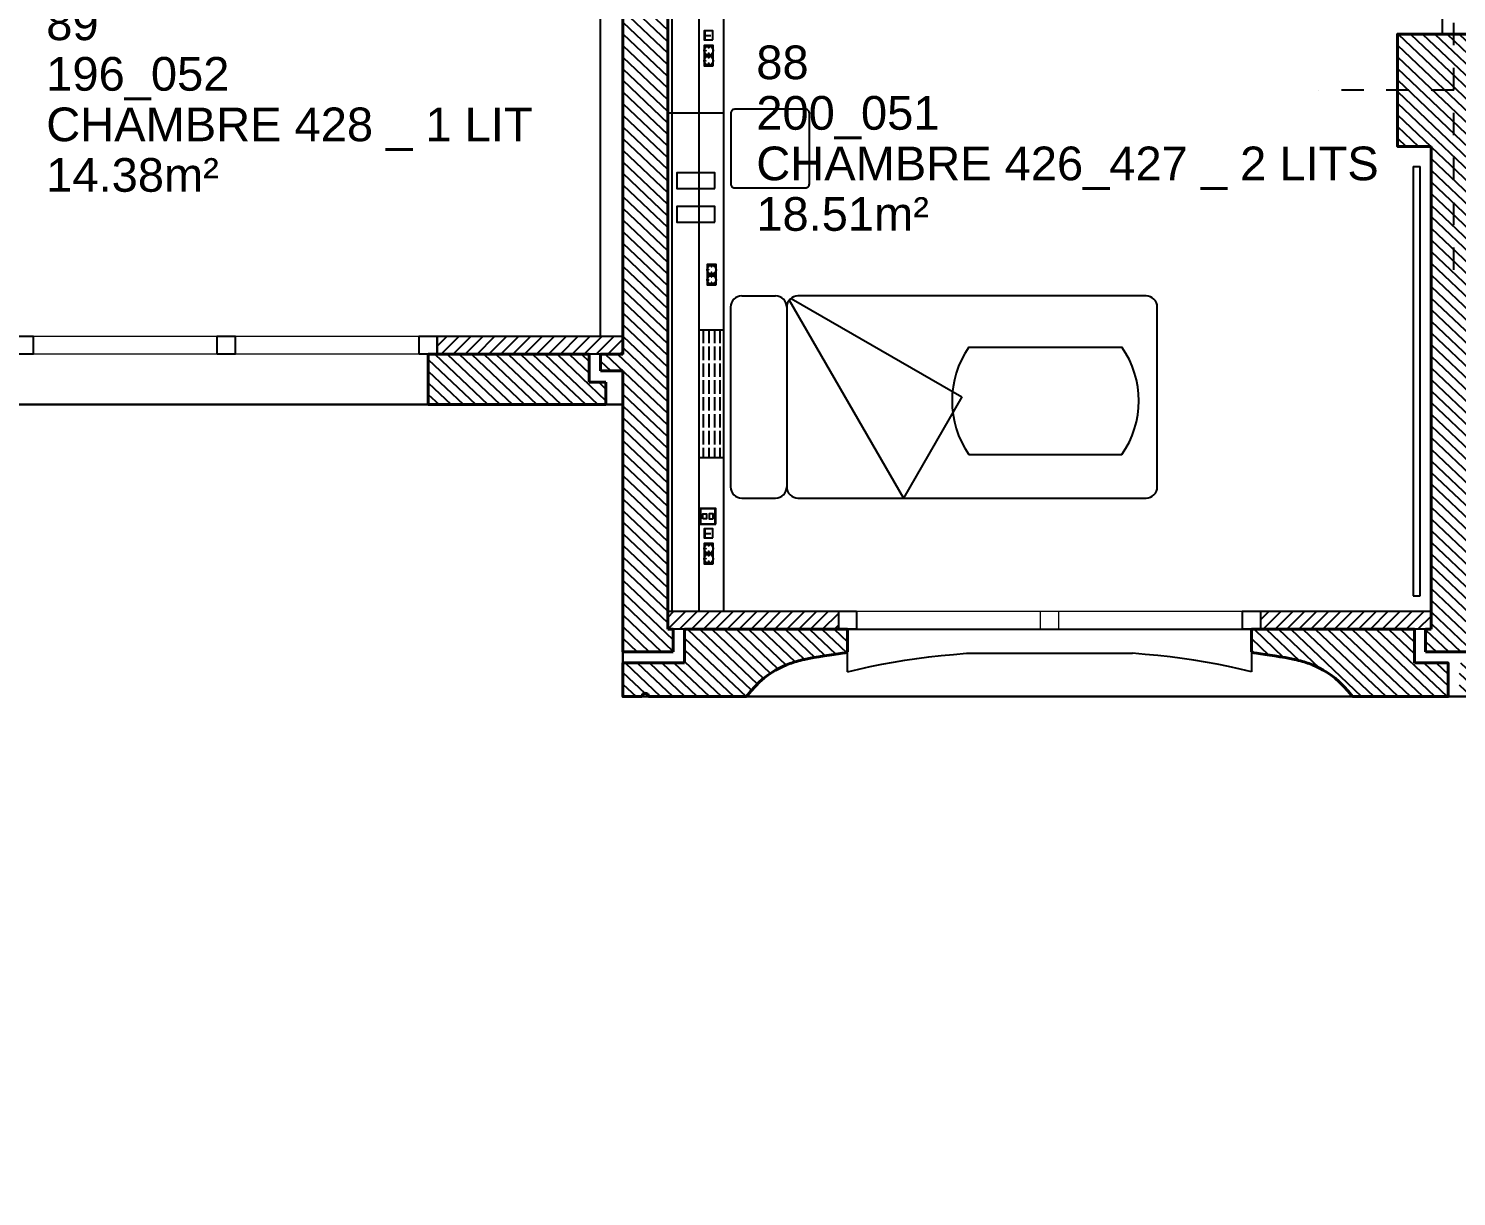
# Model space of a CAD drawing. Header units: metres. Extents: x -8 to 211, y -5 to 116.
# Drawn here: x 195.47 to 201.83, y 45.27 to 50.47 of the extents above; entities that cross this region are included whole.
import ezdxf

# ---------------------------------------------------------------- set-up
doc = ezdxf.new("R2010")
doc.units = ezdxf.units.M
doc.header["$LTSCALE"] = 0.6
doc.header["$MEASUREMENT"] = 0
doc.linetypes.add('CACHÉ', pattern=[0.25, 0.125, -0.125])
doc.linetypes.add('CONTINU', pattern=[0])
doc.layers.get('0').update_dxf_attribs({"linetype": 'CONTINUOUS'})
for name, color, linetype in [('001axes', 1, 'CONTINUOUS'), ('009 main courante', 181, 'CONTINUOUS'), ('400 Lits', 150, 'CONTINUOUS'), ('A_EQMP', 142, 'CONTINUOUS'), ('A_Etiqu_Local', 8, 'CONTINUOUS'), ('A_Etiqu_Local_ancien', 8, 'CONTINUOUS'), ('A_HACH_CLOIS', 7, 'CONTINU'), ('A_HACH_STRUC', 7, 'CONTINUOUS'), ('A_MUR_CLOIS', 8, 'CONTINU'), ('A_MURS_ALÈG', 7, 'CONTINU')]:
    doc.layers.add(name, color=color, linetype=linetype)
for name, color, linetype, lineweight in [('A_CHASS', 4, 'CONTINU', 0), ('A_MURS_STRU', 7, 'CONTINU', 40), ('CONTOUR', 54, 'CONTINUOUS', 30)]:
    doc.layers.add(name, color=color, linetype=linetype, lineweight=lineweight)
doc.styles.add('Attribut', font='arial.ttf')

# ---------------------------------------------------------------- blocks, each defined once
blk = doc.blocks.new('A_Etiqu_Local')
at = {"style": 'Attribut', "flags": 1}
for tag, p in [('CODE_HOPITAL', (-0.4463, 1.632)), ('CODE_SITE', (-0.4463, 1.407)), ('CODE_BATIMENT', (-0.4463, 1.182)), ('CODE_SECTEUR', (-0.4463, 0.957)), ('CODE_ETAGE', (-0.4463, 0.732)), ('NOM_NORMALISE', (-0.4463, -0.843)), ('SECTEUR_ACTIVITE', (-0.4463, -1.068)), ('SOUS_SECTEUR_ACTIVITE', (-0.4463, -1.293)), ('VOLUME', (-0.4463, -1.518)), ('SERVICE', (-0.4463, -1.743)), ('CODE_UG', (-0.4463, -1.968)), ('CODE_UA', (-0.4463, -2.193)), ('CODE_POLE', (-0.4463, -2.418)), ('OCCUPANT_EXTERNE', (-0.4463, -2.643)), ('DISPONIBILITE', (-0.4463, -2.868)), ('ACCES_HANDICAPES', (-0.4463, -3.093)), ('NATURE_SOL', (-0.4463, -3.318)), ('RISQUE_LABORATOIRE', (-0.4463, -3.543)), ('AMIANTE', (-0.4463, -3.768))]:
    blk.add_attdef(tag, p, '', height=0.15, dxfattribs=at)
at = {"layer": 'A_Etiqu_Local', "style": 'Attribut'}
for tag, p in [('CODE_PIECE', (-0.4463, 0.282)), ('NOM_USAGE', (-0.4463, 0.057)), ('SURFACE', (-0.4463, -0.168))]:
    blk.add_attdef(tag, p, '', height=0.15, dxfattribs=at)
at = {"layer": 'A_Etiqu_Local_ancien', "style": 'Attribut'}
blk.add_attdef('CODE_PIECE_ANCIEN', (-0.4463, 0.507), '', height=0.15, dxfattribs=at)

msp = doc.modelspace()

# ---------------------------------------------------------------- hatches: boundary and pattern name
at = {"layer": 'A_EQMP'}
h = msp.add_hatch(dxfattribs=at)
h.set_pattern_fill('ACAD_ISO02W100', color=8, scale=0.005, angle=450, style=0)
h.set_pattern_definition([(90, (198.900428, 45.469688), (-0.025, -2e-18), [0.06, -0.015])])
h.paths.add_polyline_path([(198.4562, 49.1292), (198.4562, 48.5592), (198.5662, 48.5592), (198.5662, 49.1292)])
at = {"layer": 'A_HACH_CLOIS'}
h = msp.add_hatch(dxfattribs=at)
h.set_pattern_fill('ANSI31', color=8, scale=0.3, style=0)
h.set_pattern_definition([(45, (191.049876, 49.021403), (-0.0265165, 0.0265165), [])])
h.paths.add_polyline_path([(191.9098, 49.1014), (191.0499, 49.1014), (191.0499, 49.0214), (191.9098, 49.0214)])
h.paths.add_polyline_path([(194.5, 49.1014), (193.7898, 49.1014), (193.7898, 49.0214), (194.5, 49.0214)])
h.paths.add_polyline_path([(195.4099, 49.1014), (194.7001, 49.1014), (194.7001, 49.0214), (195.4099, 49.0214)])
h.paths.add_polyline_path([(198.1162, 49.1014), (197.2899, 49.1014), (197.2899, 49.0214), (198.1162, 49.0214)])
h = msp.add_hatch(dxfattribs=at)
h.set_pattern_fill('ANSI31', color=8, scale=0.3, style=0)
h.set_pattern_definition([(45, (198.316256, 47.796387), (-0.0265165, 0.0265165), [])])
h.paths.add_polyline_path([(199.0763, 47.8764), (198.3163, 47.8764), (198.3163, 47.7964), (199.0763, 47.7964)])
h.paths.add_polyline_path([(201.7162, 47.8764), (200.9562, 47.8764), (200.9562, 47.7964), (201.7162, 47.7964)])
h.paths.add_polyline_path([(202.6759, 47.8764), (201.9162, 47.8764), (201.9162, 47.7964), (201.9411, 47.7964), (202.6759, 47.7964)])
h.paths.add_polyline_path([(205.3659, 47.8764), (204.5559, 47.8764), (204.5559, 47.7964), (205.241, 47.7964), (205.3659, 47.7964)])
at = {"layer": 'A_HACH_STRUC', "linetype": 'Continuous'}
h = msp.add_hatch(dxfattribs=at)
h.set_pattern_fill('ANSI31', color=8, scale=0.3, angle=-88.5553, style=0)
h.set_pattern_definition([(316.4447, (198.016245, 47.69638), (0.02583954, 0.0271766), [])])
h.paths.add_polyline_path([(198.3162, 53.9339), (198.1162, 53.9339), (198.1162, 49.0214), (198.0162, 49.0214), (198.0162, 48.9464), (198.1162, 48.9464), (198.1162, 47.6964), (198.1913, 47.6964), (198.3163, 47.6964), (198.3411, 47.6964), (198.3411, 47.7964), (198.3162, 47.7964)])
h = msp.add_hatch(dxfattribs=at)
h.set_pattern_fill('ANSI31', color=8, scale=0.3, angle=-88.5553, style=0)
h.set_pattern_definition([(316.4447, (200.916247, 47.496376), (0.02583954, 0.0271766), [])])
h.paths.add_polyline_path([(202.0662, 50.4462), (201.5662, 50.4462), (201.5662, 49.9462), (201.7163, 49.9462), (201.7163, 47.7964), (201.6914, 47.7964), (201.6914, 47.6964), (201.9411, 47.6964), (201.9411, 47.7964), (201.9159, 47.7964), (201.9159, 47.8764), (201.9162, 49.9462), (202.0662, 49.9462)])
h.paths.add_polyline_path([(201.7912, 47.6464), (201.6414, 47.6464), (201.6414, 47.7964), (200.9562, 47.7964), (200.9162, 47.7964), (200.9162, 47.6936), (200.9262, 47.6917), (200.94, 47.6895), (200.957, 47.6869), (200.9764, 47.6841), (200.9976, 47.6809), (201.02, 47.6776), (201.0428, 47.674), (201.0655, 47.6702), (201.0873, 47.6662), (201.1075, 47.6621), (201.1169, 47.66), (201.1258, 47.6579), (201.1343, 47.6557), (201.1424, 47.6534), (201.1503, 47.651), (201.158, 47.6485), (201.1655, 47.646), (201.1729, 47.6432), (201.1804, 47.6404), (201.1879, 47.6374), (201.2033, 47.6308), (201.2192, 47.6233), (201.2357, 47.6145), (201.2527, 47.6043), (201.2702, 47.5923), (201.2883, 47.5782), (201.3069, 47.5619), (201.3261, 47.543), (201.3459, 47.5212), (201.3662, 47.4964), (201.7912, 47.4964)])
h.paths.add_polyline_path([(202.4518, 47.6404), (202.4592, 47.6432), (202.4667, 47.646), (202.4742, 47.6485), (202.4818, 47.651), (202.4897, 47.6534), (202.4979, 47.6557), (202.5064, 47.6579), (202.5153, 47.66), (202.5246, 47.6621), (202.5449, 47.6662), (202.5667, 47.6702), (202.5893, 47.674), (202.6122, 47.6776), (202.6345, 47.6809), (202.6558, 47.6841), (202.6752, 47.6869), (202.6921, 47.6895), (202.706, 47.6917), (202.7159, 47.6936), (202.7159, 47.7964), (201.9908, 47.7964), (201.9908, 47.6464), (201.8409, 47.6464), (201.8409, 47.4964), (202.2659, 47.4964), (202.2863, 47.5212), (202.306, 47.543), (202.3252, 47.5619), (202.3439, 47.5782), (202.362, 47.5923), (202.3795, 47.6043), (202.3965, 47.6145), (202.4129, 47.6233), (202.4289, 47.6308), (202.4443, 47.6374)])
h = msp.add_hatch(dxfattribs=at)
h.set_pattern_fill('ANSI31', color=8, scale=0.3, angle=-88.5553, style=0)
h.set_pattern_definition([(316.4447, (197.250147, 47.496377), (0.02583954, 0.0271766), [])])
h.paths.add_polyline_path([(197.9661, 49.0214), (197.2899, 49.0214), (197.2501, 49.0214), (197.2501, 48.7964), (198.0412, 48.7964), (198.0412, 48.8964), (197.9661, 48.8964)])
h.paths.add_polyline_path([(199.1163, 47.7964), (198.3911, 47.7964), (198.3911, 47.6464), (198.1163, 47.6464), (198.1163, 47.4964), (198.2013, 47.4964, -1), (198.2313, 47.4964), (198.6663, 47.4964), (198.6866, 47.5212), (198.7064, 47.543), (198.7256, 47.5619), (198.7442, 47.5782), (198.7623, 47.5923), (198.7798, 47.6043), (198.7968, 47.6145), (198.8133, 47.6233), (198.8292, 47.6308), (198.8446, 47.6374), (198.8521, 47.6404), (198.8596, 47.6432), (198.867, 47.646), (198.8745, 47.6485), (198.8822, 47.651), (198.8901, 47.6534), (198.8982, 47.6557), (198.9067, 47.6579), (198.9156, 47.66), (198.925, 47.6621), (198.9452, 47.6662), (198.967, 47.6702), (198.9897, 47.674), (199.0125, 47.6776), (199.0349, 47.6809), (199.0561, 47.6841), (199.0755, 47.6869), (199.0925, 47.6895), (199.1063, 47.6917), (199.1163, 47.6936)])

# ---------------------------------------------------------------- linework, layer by layer
at = {"layer": '001axes', "color": 8, "linetype": 'CACHÉ'}
for p, q in [((201.8162, 51.2962), (201.8162, 49.3962)), ((202.4163, 50.1962), (201.2162, 50.1962))]:
    msp.add_line(p, q, dxfattribs=at)
at = {"layer": '009 main courante', "color": 8, "linetype": 'Continuous'}
for p, q in [((201.6363, 49.8562), (201.6363, 47.9455)), ((201.6663, 47.9455), (201.6663, 49.8562)), ((201.6363, 47.9455), (201.6663, 47.9455))]:
    msp.add_line(p, q, dxfattribs=at)
at = {"layer": '009 main courante', "color": 8}
msp.add_line((201.6363, 49.8562), (201.6663, 49.8562), dxfattribs=at)
at = {"layer": '400 Lits', "color": 8, "linetype": 'Continuous'}
for p, q in [((198.6463, 49.2805), (198.7963, 49.2805)), ((200.4463, 49.2805), (198.896, 49.2805)), ((198.5963, 49.2305), (198.5963, 48.4305)), ((198.8463, 49.2305), (198.8463, 48.4305)), ((198.8463, 49.2305), (198.8463, 48.4305)), ((198.8463, 49.2305), (198.8463, 48.4305)), ((198.8572, 49.2616), (199.3659, 48.3805)), ((198.8652, 49.2696), (199.6257, 48.8305)), ((200.4963, 48.4305), (200.4963, 49.2305)), ((199.6574, 49.052), (200.339, 49.052)), ((199.6257, 48.8305), (199.3659, 48.3805)), ((199.6574, 48.5749), (200.339, 48.5749)), ((198.6463, 48.3805), (198.7963, 48.3805)), ((198.896, 48.3805), (200.4463, 48.3805))]:
    msp.add_line(p, q, dxfattribs=at)
for centre, radius, start, end in [((198.6463, 49.2305), 0.05, 89.99948, 179.99937), ((198.7963, 49.2305), 0.05, 0.00063, 90.00052), ((198.8963, 49.2305), 0.05, 89.99948, 179.99937), ((200.4463, 49.2305), 0.05, 0.00168, 90.00176), ((199.9982, 48.8134), 0.416, 145.00746, 214.99223), ((199.9982, 48.8134), 0.416, 325.00807, 34.99209), ((198.6463, 48.4305), 0.05, 180.00168, 270.00176), ((198.7963, 48.4305), 0.05, 269.99824, 359.99832), ((198.8963, 48.4305), 0.05, 180.00168, 270.00176), ((200.4463, 48.4305), 0.05, 269.99938, 359.99947)]:
    msp.add_arc(centre, radius, start, end, dxfattribs=at)
at = {"layer": 'A_CHASS', "color": 8, "linetype": 'Continuous'}
for p, q in [((195.4899, 49.1014), (197.2099, 49.1014)), ((197.2099, 49.0214), (195.4899, 49.0214)), ((199.1562, 47.8764), (200.8763, 47.8764)), ((200.8763, 47.7964), (199.1562, 47.7964))]:
    msp.add_line(p, q, dxfattribs=at)
for points in [[(199.9763, 47.7964), (199.9763, 47.8764)], [(200.0562, 47.8764), (200.0562, 47.7964)]]:
    msp.add_lwpolyline(points, dxfattribs=at)
at = {"layer": 'A_EQMP', "color": 8, "linetype": 'Continuous'}
msp.add_line((198.0163, 49.1014), (198.0163, 52.3409), dxfattribs=at)
at = {"layer": 'A_EQMP', "color": 8}
for p, q in [((198.3362, 47.8764), (198.3362, 52.3107)), ((198.4562, 47.8764), (198.4562, 52.3107)), ((198.5662, 47.8764), (198.5662, 52.3107)), ((198.4835, 50.4241), (198.4835, 50.4574)), ((198.4786, 50.3501), (198.5186, 50.3501)), ((198.4912, 49.3747), (198.5312, 49.3747)), ((198.4835, 48.2069), (198.4835, 48.2403)), ((198.4786, 48.1329), (198.5186, 48.1329))]:
    msp.add_line(p, q, dxfattribs=at)
for points in [[(198.3162, 52.3107), (198.3162, 47.8764), (198.5662, 47.8764)], [(198.4835, 50.4401), (198.5083, 50.4401)], [(198.5662, 50.0936), (198.3162, 50.0936)], [(198.4562, 49.1292), (198.5662, 49.1292)], [(198.5662, 48.5592), (198.4562, 48.5592)], [(198.4835, 48.2229), (198.5083, 48.2229)]]:
    msp.add_lwpolyline(points, dxfattribs=at)
for points in [[(198.5178, 50.4203), (198.5178, 50.4603), (198.4778, 50.4603), (198.4778, 50.4203)], [(198.5186, 50.3051), (198.5186, 50.3951), (198.4786, 50.3951), (198.4786, 50.3051)], [(198.5262, 49.7587), (198.5262, 49.8287), (198.3562, 49.8287), (198.3562, 49.7587)], [(198.5262, 49.6087), (198.5262, 49.6787), (198.3562, 49.6787), (198.3562, 49.6087)], [(198.5312, 49.3297), (198.5312, 49.4197), (198.4912, 49.4197), (198.4912, 49.3297)], [(198.5301, 48.2642), (198.5301, 48.3342), (198.4601, 48.3342), (198.4601, 48.2642)], [(198.5281, 48.2662), (198.5281, 48.3322), (198.4621, 48.3322), (198.4621, 48.2662)], [(198.4723, 48.2879), (198.4723, 48.3106), (198.4896, 48.3106), (198.4896, 48.2879)], [(198.518, 48.2879), (198.518, 48.3106), (198.5007, 48.3106), (198.5007, 48.2879)], [(198.5178, 48.2031), (198.5178, 48.2431), (198.4778, 48.2431), (198.4778, 48.2031)], [(198.5186, 48.0879), (198.5186, 48.1779), (198.4786, 48.1779), (198.4786, 48.0879)]]:
    msp.add_lwpolyline(points, close=True, dxfattribs=at)
msp.add_lwpolyline([(198.947, 49.7792), (198.947, 50.0939, 0.414214), (198.9293, 50.1115), (198.6146, 50.1115, 0.414214), (198.597, 50.0939), (198.597, 49.7792, 0.414214), (198.6146, 49.7615), (198.9293, 49.7615, 0.414214)], format="xyb", close=True, dxfattribs=at)
for centre, radius in [((198.4986, 50.3726), 0.02), ((198.4851, 50.3723), 0.000725), ((198.4986, 50.386), 0.000725), ((198.4986, 50.3608), 0.000725), ((198.4986, 50.3276), 0.02), ((198.4851, 50.3273), 0.000725), ((198.4986, 50.341), 0.000725), ((198.4986, 50.3158), 0.000725), ((198.5112, 49.3972), 0.02), ((198.5112, 49.4106), 0.000725), ((198.5112, 49.3522), 0.02), ((198.4977, 49.3969), 0.000725), ((198.4977, 49.3519), 0.000725), ((198.5112, 49.3854), 0.000725), ((198.5112, 49.3656), 0.000725), ((198.5112, 49.3404), 0.000725), ((198.4986, 48.1554), 0.02), ((198.4851, 48.1552), 0.000725), ((198.4986, 48.1688), 0.000725), ((198.4986, 48.1437), 0.000725), ((198.4986, 48.1104), 0.02), ((198.4851, 48.1102), 0.000725), ((198.4986, 48.1238), 0.000725), ((198.4986, 48.0987), 0.000725)]:
    msp.add_circle(centre, radius, dxfattribs=at)
at = {"layer": 'A_MUR_CLOIS', "color": 8, "linetype": 'Continuous'}
for p, q in [((201.7661, 50.4462), (201.7663, 54.0209)), ((199.1562, 47.7964), (198.3163, 47.7964)), ((201.7162, 47.7964), (200.8763, 47.7964))]:
    msp.add_line(p, q, dxfattribs=at)
for points in [[(195.4099, 49.0214), (195.4099, 49.1014), (195.4899, 49.1014), (195.4899, 49.0214)], [(196.3099, 49.0214), (196.3099, 49.1014), (196.3899, 49.1014), (196.3899, 49.0214)], [(197.2099, 49.0214), (197.2099, 49.1014), (197.2899, 49.1014), (197.2899, 49.0214)], [(197.2899, 49.0214), (197.2899, 49.1014), (198.1162, 49.1014), (198.1162, 49.0214)]]:
    msp.add_lwpolyline(points, close=True, dxfattribs=at)
for points in [[(198.3163, 47.7964), (198.3163, 47.8764), (199.1562, 47.8764)], [(199.0763, 47.8764), (199.0763, 47.7964)], [(199.1562, 47.8764), (199.1562, 47.7964)], [(200.8763, 47.7964), (200.8763, 47.8764), (201.7162, 47.8764)], [(200.9562, 47.8764), (200.9562, 47.7964)], [(201.7162, 47.8764), (201.7162, 47.7964)]]:
    msp.add_lwpolyline(points, dxfattribs=at)
at = {"layer": 'A_MURS_ALÈG', "color": 8, "ltscale": 200}
for p, q in [((195.4498, 48.7964), (197.2501, 48.7964)), ((199.1163, 47.6064), (199.1163, 47.7964)), ((199.1163, 47.7964), (200.9162, 47.7964)), ((200.9162, 47.7964), (200.9162, 47.6064)), ((199.6468, 47.6898), (200.3857, 47.6898)), ((200.4431, 47.6847), (200.3857, 47.6898)), ((200.4991, 47.6792), (200.4431, 47.6847)), ((200.5537, 47.6729), (200.4991, 47.6792)), ((200.6072, 47.666), (200.5537, 47.6729)), ((200.6597, 47.6584), (200.6072, 47.666)), ((200.7116, 47.6499), (200.6597, 47.6584)), ((200.763, 47.6405), (200.7116, 47.6499)), ((200.8141, 47.6302), (200.763, 47.6405)), ((200.8651, 47.6188), (200.8141, 47.6302)), ((200.9162, 47.6064), (200.8651, 47.6188)), ((198.6663, 47.4964), (201.3662, 47.4964))]:
    msp.add_line(p, q, dxfattribs=at)
msp.add_lwpolyline([(199.1163, 47.6064), (199.1674, 47.6188), (199.2184, 47.6302), (199.2695, 47.6405), (199.3209, 47.6499), (199.3728, 47.6584), (199.4253, 47.666), (199.4788, 47.6729), (199.5334, 47.6792), (199.5894, 47.6847), (199.6468, 47.6898)], dxfattribs=at)
at = {"layer": 'A_MURS_STRU', "color": 8, "linetype": 'Continuous'}
for p, q in [((198.1162, 53.9339), (198.1162, 49.0214)), ((198.3162, 47.7964), (198.3162, 53.9339)), ((201.7163, 49.9462), (201.7163, 47.7964)), ((197.9661, 49.0214), (197.2501, 49.0214)), ((197.2501, 48.7964), (197.2501, 49.0214)), ((197.9661, 48.8964), (197.9661, 49.0214)), ((198.0162, 49.0214), (198.1162, 49.0214)), ((198.0162, 48.9464), (198.0162, 49.0214)), ((198.1162, 48.9464), (198.0162, 48.9464)), ((198.1162, 47.6964), (198.1162, 48.9464)), ((198.0412, 48.8964), (197.9661, 48.8964)), ((198.0412, 48.7964), (198.0412, 48.8964)), ((198.0412, 48.7964), (197.2501, 48.7964)), ((198.3163, 47.7964), (198.3411, 47.7964)), ((198.3411, 47.6964), (198.3411, 47.7964)), ((198.3911, 47.6464), (198.3911, 47.7964)), ((199.1163, 47.7964), (198.3911, 47.7964)), ((199.1163, 47.6964), (199.1163, 47.7964)), ((200.9162, 47.7964), (201.6414, 47.7964)), ((200.9162, 47.6964), (200.9162, 47.7964)), ((201.6414, 47.6464), (201.6414, 47.7964)), ((201.6914, 47.7964), (201.6914, 47.6964)), ((201.7164, 47.7964), (201.6914, 47.7964)), ((198.1163, 47.6964), (198.3411, 47.6964)), ((201.6914, 47.6964), (201.9411, 47.6964))]:
    msp.add_line(p, q, dxfattribs=at)
for points in [[(201.7164, 49.9462), (201.5662, 49.9462), (201.5662, 50.4462), (202.0662, 50.4462), (202.0662, 49.9462), (201.9164, 49.9462)], [(198.6663, 47.4964), (198.6866, 47.5212), (198.7064, 47.543), (198.7256, 47.5619), (198.7442, 47.5782), (198.7623, 47.5923), (198.7798, 47.6043), (198.7968, 47.6145), (198.8133, 47.6233), (198.8292, 47.6308), (198.8446, 47.6374), (198.8521, 47.6404), (198.8596, 47.6432), (198.867, 47.646), (198.8745, 47.6485), (198.8822, 47.651), (198.8901, 47.6534), (198.8982, 47.6557), (198.9067, 47.6579), (198.9156, 47.66), (198.925, 47.6621), (198.9452, 47.6662), (198.967, 47.6702), (198.9897, 47.674), (199.0125, 47.6776), (199.0349, 47.6809), (199.0561, 47.6841), (199.0755, 47.6869), (199.0925, 47.6895), (199.1063, 47.6917), (199.1163, 47.6936)], [(201.3662, 47.4964), (201.3459, 47.5212), (201.3261, 47.543), (201.3069, 47.5619), (201.2883, 47.5782), (201.2702, 47.5923), (201.2527, 47.6043), (201.2357, 47.6145), (201.2192, 47.6233), (201.2033, 47.6308), (201.1879, 47.6374), (201.1879, 47.6374), (201.1804, 47.6404), (201.1729, 47.6432), (201.1655, 47.646), (201.158, 47.6485), (201.1503, 47.651), (201.1424, 47.6534), (201.1343, 47.6557), (201.1258, 47.6579), (201.1169, 47.66), (201.1075, 47.6621), (201.1075, 47.6621), (201.0873, 47.6662), (201.0655, 47.6702), (201.0428, 47.674), (201.02, 47.6776), (200.9976, 47.6809), (200.9764, 47.6841), (200.957, 47.6869), (200.94, 47.6895), (200.9262, 47.6917), (200.9162, 47.6936)], [(198.3911, 47.6464), (198.1163, 47.6464), (198.1163, 47.4964), (198.2013, 47.4964)], [(201.6414, 47.6464), (201.7912, 47.6464), (201.7912, 47.4964), (201.3662, 47.4964)], [(198.2313, 47.4964), (198.6663, 47.4964)]]:
    msp.add_lwpolyline(points, dxfattribs=at)
msp.add_arc((198.2163, 47.4964), 0.015, 359.99999, 180.00002, dxfattribs=at)
at = {"layer": 'CONTOUR', "color": 8}
for points in [[(208.3655, 54.6709), (209.1159, 54.6709), (209.1159, 47.4964), (198.1163, 47.4964), (198.1162, 48.7968)], [(198.1162, 48.7964), (187.2499, 48.7964), (187.2499, 49.7211), (185.3999, 49.7211), (185.3999, 45.2712), (167.2002, 45.2712), (167.2002, 46.1716)], [(198.1162, 48.7968), (187.2499, 48.7968)], [(209.1159, 47.4968), (198.1163, 47.4968)]]:
    msp.add_lwpolyline(points, dxfattribs=at)

# ---------------------------------------------------------------- block references
at = {"layer": 'A_Etiqu_Local', "color": 8}
ref = msp.add_blockref('A_Etiqu_Local', (195.9949, 49.9122), dxfattribs=at)
ref.add_attrib('CODE_PIECE', '196_052', (195.5486, 50.1942), dxfattribs={"height": 0.15, "style": 'Attribut'})
ref.add_attrib('CODE_PIECE_ANCIEN', '89', (195.5486, 50.4192), dxfattribs={"layer": 'A_Etiqu_Local_ancien', "height": 0.15, "style": 'Attribut'})
ref.add_attrib('NOM_USAGE', 'CHAMBRE 428 _ 1 LIT', (195.5486, 49.9692), dxfattribs={"height": 0.15, "style": 'Attribut'})
ref.add_attrib('SURFACE', '14.38m²', (195.5486, 49.7442), dxfattribs={"height": 0.15, "style": 'Attribut'})
ref = msp.add_blockref('A_Etiqu_Local', (199.157, 49.7384), dxfattribs=at)
ref.add_attrib('CODE_PIECE', '200_051', (198.7107, 50.0204), dxfattribs={"height": 0.15, "style": 'Attribut'})
ref.add_attrib('CODE_PIECE_ANCIEN', '88', (198.7107, 50.2454), dxfattribs={"layer": 'A_Etiqu_Local_ancien', "height": 0.15, "style": 'Attribut'})
ref.add_attrib('NOM_USAGE', 'CHAMBRE 426_427 _ 2 LITS', (198.7107, 49.7954), dxfattribs={"height": 0.15, "style": 'Attribut'})
ref.add_attrib('SURFACE', '18.51m²', (198.7107, 49.5704), dxfattribs={"height": 0.15, "style": 'Attribut'})

doc.saveas('drawing.dxf')
